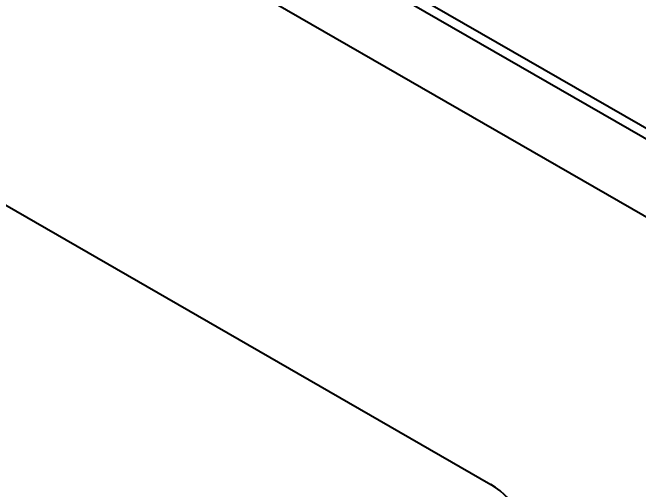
# Model space of a CAD drawing. Header units: millimetres. Extents: x 0 to 4752, y 0 to 3360.
# Drawn here: x 3914.7 to 4029.6, y 2659.9 to 2747.5 of the extents above; entities that cross this region are included whole.
import ezdxf

# ---------------------------------------------------------------- set-up
doc = ezdxf.new("R2010")
doc.units = ezdxf.units.MM
doc.header["$LTSCALE"] = 8
doc.layers.add('가시적인 것(ISO)', color=3, linetype='Continuous', lineweight=40)

msp = doc.modelspace()

# ---------------------------------------------------------------- linework, layer by layer
at = {"layer": '가시적인 것(ISO)'}
for p, q in [((3644.313, 2946.938), (4096.861, 2686.333)), ((3646.01, 2947.915), (4098.558, 2687.31)), ((4084.416, 2679.166), (3631.868, 2939.771)), ((3713.892, 2827.133), (4002.392, 2660.997))]:
    msp.add_line(p, q, dxfattribs=at)
msp.add_ellipse((4002.392, 2651.186), major_axis=(5.988, -10.399), ratio=0.5780931, start_param=0.7873319, end_param=2.3581282, dxfattribs=at)

doc.saveas('drawing.dxf')
